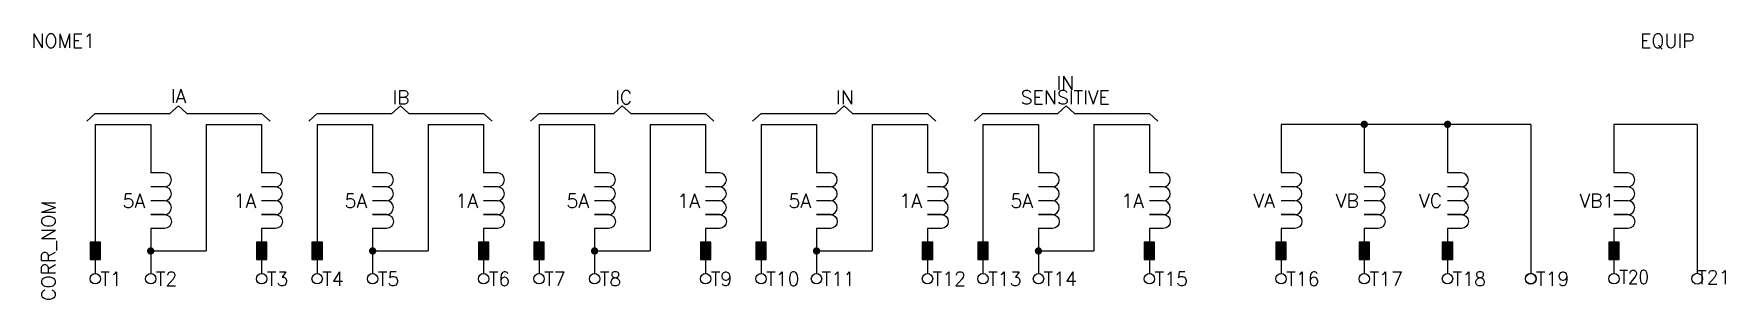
# Model space of a CAD drawing. Extents: x 367 to 611, y 330 to 368.
import ezdxf
from ezdxf.enums import TextEntityAlignment as Align

# ---------------------------------------------------------------- set-up
doc = ezdxf.new("R2010")
doc.units = 0
doc.header["$MEASUREMENT"] = 0
doc.layers.get('0').update_dxf_attribs({"linetype": 'CONTINUOUS'})
doc.styles.add('ROMANS', font='romans')

# ---------------------------------------------------------------- blocks, each defined once
blk = doc.blocks.new('RETANG')
at = {"color": 0}
blk.add_lwpolyline([(2.5, 0), (2.5, 1.5), (0, 1.5), (0, 0)], close=True, dxfattribs=at)
blk.add_solid([(0, 0), (0, 1.5), (2.5, 0), (2.5, 1.5)], dxfattribs=at)
blk = doc.blocks.new('BORN2')
at = {"const_width": 1}
blk.add_lwpolyline([(-0.5, 0, 1), (0.5, 0, 1)], format="xyb", close=True, dxfattribs=at)

msp = doc.modelspace()

# ---------------------------------------------------------------- linework, layer by layer
for p, q in [((375.57, 356.33), (374.35, 355.24)), ((375.57, 356.33), (386.37, 356.33)), ((387.57, 357.45), (386.35, 356.35)), ((387.57, 357.45), (388.78, 356.35)), ((388.78, 356.35), (399.57, 356.33)), ((399.57, 356.33), (400.78, 355.24)), ((407.57, 356.33), (406.35, 355.24)), ((407.57, 356.33), (418.37, 356.33)), ((419.57, 357.45), (418.35, 356.35)), ((419.57, 357.45), (420.78, 356.35)), ((420.78, 356.35), (431.57, 356.33)), ((431.57, 356.33), (432.78, 355.24)), ((439.57, 356.33), (438.35, 355.24)), ((439.57, 356.33), (450.37, 356.33)), ((451.57, 357.45), (450.35, 356.35)), ((451.57, 357.45), (452.78, 356.35)), ((452.78, 356.35), (463.57, 356.33)), ((463.57, 356.33), (464.78, 355.24)), ((471.57, 356.33), (470.35, 355.24)), ((471.57, 356.33), (482.37, 356.33)), ((483.57, 357.45), (482.35, 356.35)), ((483.57, 357.45), (484.78, 356.35)), ((484.78, 356.35), (495.57, 356.33)), ((495.57, 356.33), (496.78, 355.24)), ((503.57, 356.33), (502.35, 355.24)), ((503.57, 356.33), (514.37, 356.33)), ((515.57, 357.45), (514.35, 356.35)), ((515.57, 357.45), (516.78, 356.35)), ((516.78, 356.35), (527.57, 356.33)), ((527.57, 356.33), (528.78, 355.24)), ((385.57, 347.79), (383.57, 347.79)), ((401.57, 347.79), (399.57, 347.79)), ((417.57, 347.79), (415.57, 347.79)), ((433.57, 347.79), (431.57, 347.79)), ((449.57, 347.79), (447.57, 347.79)), ((465.57, 347.79), (463.57, 347.79)), ((481.57, 347.79), (479.57, 347.79)), ((497.57, 347.79), (495.57, 347.79)), ((513.57, 347.79), (511.57, 347.79)), ((529.57, 347.79), (527.57, 347.79)), ((548.55, 347.79), (546.55, 347.79)), ((560.55, 347.79), (558.55, 347.79)), ((572.55, 347.79), (570.55, 347.79)), ((596.55, 347.79), (594.55, 347.79)), ((385.57, 345.79), (383.57, 345.79)), ((401.57, 345.79), (399.57, 345.79)), ((417.57, 345.79), (415.57, 345.79)), ((433.57, 345.79), (431.57, 345.79)), ((449.57, 345.79), (447.57, 345.79)), ((465.57, 345.79), (463.57, 345.79)), ((481.57, 345.79), (479.57, 345.79)), ((497.57, 345.79), (495.57, 345.79)), ((513.57, 345.79), (511.57, 345.79)), ((529.57, 345.79), (527.57, 345.79)), ((548.55, 345.79), (546.55, 345.79)), ((560.55, 345.79), (558.55, 345.79)), ((572.55, 345.79), (570.55, 345.79)), ((596.55, 345.79), (594.55, 345.79)), ((385.57, 343.79), (383.57, 343.79)), ((385.57, 343.79), (383.57, 343.79)), ((383.57, 341.79), (385.57, 341.79)), ((385.57, 341.79), (383.57, 341.79)), ((401.57, 343.79), (399.57, 343.79)), ((401.57, 343.79), (399.57, 343.79)), ((401.57, 341.79), (399.57, 341.79)), ((399.57, 341.79), (401.57, 341.79)), ((417.57, 343.79), (415.57, 343.79)), ((417.57, 343.79), (415.57, 343.79)), ((415.57, 341.79), (417.57, 341.79)), ((417.57, 341.79), (415.57, 341.79)), ((433.57, 343.79), (431.57, 343.79)), ((433.57, 343.79), (431.57, 343.79)), ((431.57, 341.79), (433.57, 341.79)), ((433.57, 341.79), (431.57, 341.79)), ((449.57, 343.79), (447.57, 343.79)), ((449.57, 343.79), (447.57, 343.79)), ((447.57, 341.79), (449.57, 341.79)), ((449.57, 341.79), (447.57, 341.79)), ((465.57, 343.79), (463.57, 343.79)), ((465.57, 343.79), (463.57, 343.79)), ((463.57, 341.79), (465.57, 341.79)), ((465.57, 341.79), (463.57, 341.79)), ((481.57, 343.79), (479.57, 343.79)), ((481.57, 343.79), (479.57, 343.79)), ((479.57, 341.79), (481.57, 341.79)), ((481.57, 341.79), (479.57, 341.79)), ((497.57, 343.79), (495.57, 343.79)), ((497.57, 343.79), (495.57, 343.79)), ((495.57, 341.79), (497.57, 341.79)), ((497.57, 341.79), (495.57, 341.79)), ((513.57, 343.79), (511.57, 343.79)), ((513.57, 343.79), (511.57, 343.79)), ((511.57, 341.79), (513.57, 341.79)), ((513.57, 341.79), (511.57, 341.79)), ((529.57, 343.79), (527.57, 343.79)), ((529.57, 343.79), (527.57, 343.79)), ((527.57, 341.79), (529.57, 341.79)), ((529.57, 341.79), (527.57, 341.79)), ((548.55, 343.79), (546.55, 343.79)), ((548.55, 343.79), (546.55, 343.79)), ((548.55, 341.79), (546.55, 341.79)), ((546.55, 341.79), (548.55, 341.79)), ((560.55, 343.79), (558.55, 343.79)), ((560.55, 343.79), (558.55, 343.79)), ((560.55, 341.79), (558.55, 341.79)), ((558.55, 341.79), (560.55, 341.79)), ((572.55, 343.79), (570.55, 343.79)), ((572.55, 343.79), (570.55, 343.79)), ((572.55, 341.79), (570.55, 341.79)), ((570.55, 341.79), (572.55, 341.79)), ((596.55, 343.79), (594.55, 343.79)), ((596.55, 343.79), (594.55, 343.79)), ((596.55, 341.79), (594.55, 341.79)), ((594.55, 341.79), (596.55, 341.79)), ((385.57, 339.79), (383.57, 339.79)), ((401.57, 339.79), (399.57, 339.79)), ((417.57, 339.79), (415.57, 339.79)), ((433.57, 339.79), (431.57, 339.79)), ((449.57, 339.79), (447.57, 339.79)), ((465.57, 339.79), (463.57, 339.79)), ((481.57, 339.79), (479.57, 339.79)), ((497.57, 339.79), (495.57, 339.79)), ((513.57, 339.79), (511.57, 339.79)), ((529.57, 339.79), (527.57, 339.79)), ((548.55, 339.79), (546.55, 339.79)), ((560.55, 339.79), (558.55, 339.79)), ((572.55, 339.79), (570.55, 339.79)), ((596.55, 339.79), (594.55, 339.79))]:
    msp.add_line(p, q)
at = {"color": 0}
for p, q in [((375.57, 354.79), (375.57, 333.29)), ((375.57, 354.79), (383.57, 354.79)), ((383.57, 354.79), (383.57, 347.79)), ((391.57, 354.79), (399.57, 354.79)), ((391.57, 354.79), (391.57, 336.54)), ((399.57, 354.79), (399.57, 347.79)), ((407.57, 354.79), (407.57, 333.29)), ((407.57, 354.79), (415.57, 354.79)), ((415.57, 354.79), (415.57, 347.79)), ((423.57, 354.79), (423.57, 336.54)), ((423.57, 354.79), (431.57, 354.79)), ((431.57, 354.79), (431.57, 347.79)), ((439.57, 354.79), (439.57, 333.29)), ((439.57, 354.79), (447.57, 354.79)), ((447.57, 354.79), (447.57, 347.79)), ((455.57, 354.79), (455.57, 336.54)), ((455.57, 354.79), (463.57, 354.79)), ((463.57, 354.79), (463.57, 347.79)), ((471.57, 354.79), (471.57, 333.29)), ((471.57, 354.79), (479.57, 354.79)), ((479.57, 354.79), (479.57, 347.79)), ((487.57, 354.79), (487.57, 336.54)), ((487.57, 354.79), (495.57, 354.79)), ((495.57, 354.79), (495.57, 347.79)), ((503.57, 354.79), (503.57, 333.29)), ((503.57, 354.79), (511.57, 354.79)), ((511.57, 354.79), (511.57, 347.79)), ((519.57, 354.79), (519.57, 336.54)), ((519.57, 354.79), (527.57, 354.79)), ((527.57, 354.79), (527.57, 347.79)), ((582.55, 354.79), (546.55, 354.79)), ((546.55, 354.79), (546.55, 347.79)), ((558.55, 354.79), (558.55, 347.79)), ((570.55, 354.79), (570.55, 347.79)), ((582.55, 354.79), (582.55, 333.29)), ((594.55, 354.79), (594.55, 347.79)), ((606.55, 354.79), (594.55, 354.79)), ((606.55, 354.79), (606.55, 347.79)), ((606.55, 347.79), (606.55, 333.29)), ((383.57, 339.79), (383.57, 333.29)), ((399.57, 339.79), (399.57, 333.29)), ((415.57, 339.79), (415.57, 333.29)), ((431.57, 339.79), (431.57, 333.29)), ((447.57, 339.79), (447.57, 333.29)), ((463.57, 339.79), (463.57, 333.29)), ((479.57, 339.79), (479.57, 333.29)), ((495.57, 339.79), (495.57, 333.29)), ((511.57, 339.79), (511.57, 333.29)), ((527.57, 339.79), (527.57, 333.29)), ((546.55, 339.79), (546.55, 333.29)), ((558.55, 339.79), (558.55, 333.29)), ((570.55, 339.79), (570.55, 333.29)), ((594.55, 339.79), (594.55, 333.29))]:
    msp.add_line(p, q, dxfattribs=at)
at = {"color": 7}
for p, q in [((383.57, 336.54), (391.57, 336.54)), ((415.57, 336.54), (423.57, 336.54)), ((447.57, 336.54), (455.57, 336.54)), ((479.57, 336.54), (487.57, 336.54)), ((511.57, 336.54), (519.57, 336.54))]:
    msp.add_line(p, q, dxfattribs=at)
for points in [[(385.57, 345.79, 1), (385.57, 347.79), (383.57, 347.79)], [(401.57, 345.79, 1), (401.57, 347.79), (399.57, 347.79)], [(417.57, 345.79, 1), (417.57, 347.79), (415.57, 347.79)], [(433.57, 345.79, 1), (433.57, 347.79), (431.57, 347.79)], [(449.57, 345.79, 1), (449.57, 347.79), (447.57, 347.79)], [(465.57, 345.79, 1), (465.57, 347.79), (463.57, 347.79)], [(481.57, 345.79, 1), (481.57, 347.79), (479.57, 347.79)], [(497.57, 345.79, 1), (497.57, 347.79), (495.57, 347.79)], [(513.57, 345.79, 1), (513.57, 347.79), (511.57, 347.79)], [(529.57, 345.79, 1), (529.57, 347.79), (527.57, 347.79)], [(548.55, 345.79, 1), (548.55, 347.79), (546.55, 347.79)], [(560.55, 345.79, 1), (560.55, 347.79), (558.55, 347.79)], [(572.55, 345.79, 1), (572.55, 347.79), (570.55, 347.79)], [(596.55, 345.79, 1), (596.55, 347.79), (594.55, 347.79)], [(385.57, 343.79, 1), (385.57, 345.79), (383.57, 345.79)], [(401.57, 343.79, 1), (401.57, 345.79), (399.57, 345.79)], [(417.57, 343.79, 1), (417.57, 345.79), (415.57, 345.79)], [(433.57, 343.79, 1), (433.57, 345.79), (431.57, 345.79)], [(449.57, 343.79, 1), (449.57, 345.79), (447.57, 345.79)], [(465.57, 343.79, 1), (465.57, 345.79), (463.57, 345.79)], [(481.57, 343.79, 1), (481.57, 345.79), (479.57, 345.79)], [(497.57, 343.79, 1), (497.57, 345.79), (495.57, 345.79)], [(513.57, 343.79, 1), (513.57, 345.79), (511.57, 345.79)], [(529.57, 343.79, 1), (529.57, 345.79), (527.57, 345.79)], [(548.55, 343.79, 1), (548.55, 345.79), (546.55, 345.79)], [(560.55, 343.79, 1), (560.55, 345.79), (558.55, 345.79)], [(572.55, 343.79, 1), (572.55, 345.79), (570.55, 345.79)], [(596.55, 343.79, 1), (596.55, 345.79), (594.55, 345.79)], [(385.57, 341.79, -1), (385.57, 339.79), (383.57, 339.79)], [(401.57, 341.79, -1), (401.57, 339.79), (399.57, 339.79)], [(417.57, 341.79, -1), (417.57, 339.79), (415.57, 339.79)], [(433.57, 341.79, -1), (433.57, 339.79), (431.57, 339.79)], [(449.57, 341.79, -1), (449.57, 339.79), (447.57, 339.79)], [(465.57, 341.79, -1), (465.57, 339.79), (463.57, 339.79)], [(481.57, 341.79, -1), (481.57, 339.79), (479.57, 339.79)], [(497.57, 341.79, -1), (497.57, 339.79), (495.57, 339.79)], [(513.57, 341.79, -1), (513.57, 339.79), (511.57, 339.79)], [(529.57, 341.79, -1), (529.57, 339.79), (527.57, 339.79)], [(548.55, 341.79, -1), (548.55, 339.79), (546.55, 339.79)], [(560.55, 341.79, -1), (560.55, 339.79), (558.55, 339.79)], [(572.55, 341.79, -1), (572.55, 339.79), (570.55, 339.79)], [(596.55, 341.79, -1), (596.55, 339.79), (594.55, 339.79)]]:
    msp.add_lwpolyline(points, format="xyb")
at = {"color": 0}
for centre in [(375.57, 332.54), (383.57, 332.54), (399.57, 332.54), (407.57, 332.54), (415.57, 332.54), (431.57, 332.54), (439.57, 332.54), (447.57, 332.54), (463.57, 332.54), (471.57, 332.54), (479.57, 332.54), (495.57, 332.54), (503.57, 332.54), (511.57, 332.54), (527.57, 332.54), (546.55, 332.54), (558.55, 332.54), (570.55, 332.54), (582.55, 332.54)]:
    msp.add_circle(centre, 0.75, dxfattribs=at)
for centre, radius in [((582.55, 332.54), 0.782), ((594.55, 332.54), 0.75), ((606.55, 332.54), 0.782)]:
    msp.add_circle(centre, radius)
for centre in [(385.57, 342.79), (401.57, 342.79), (417.57, 342.79), (433.57, 342.79), (449.57, 342.79), (465.57, 342.79), (481.57, 342.79), (497.57, 342.79), (513.57, 342.79), (529.57, 342.79), (548.55, 342.79), (560.55, 342.79), (572.55, 342.79), (596.55, 342.79)]:
    msp.add_arc(centre, 1, 270, 90)

# ---------------------------------------------------------------- block references
at = {"color": 7, "xscale": 0.52800000000002, "yscale": 0.52800000000002, "zscale": 0.52800000000002}
for p in [(558.55, 354.79), (570.55, 354.79), (383.57, 336.54), (415.57, 336.54), (447.57, 336.54), (479.57, 336.54), (511.57, 336.54)]:
    msp.add_blockref('BORN2', p, dxfattribs=at)
at = {"rotation": 270}
for p in [(374.82, 337.79), (398.82, 337.79), (406.82, 337.79), (430.82, 337.79), (438.82, 337.79), (462.82, 337.79), (470.82, 337.79), (494.82, 337.79), (502.82, 337.79), (526.82, 337.79), (545.8, 337.79), (557.8, 337.79), (569.8, 337.79), (593.8, 337.79)]:
    msp.add_blockref('RETANG', p, dxfattribs=at)

# ---------------------------------------------------------------- texts
at = {"style": 'ROMANS'}
for s, p in [('IN', (515.43, 360.75)), ('IA', (387.57, 358.87)), ('IB', (419.65, 358.68)), ('IC', (451.77, 358.68)), ('IN', (483.65, 358.68)), ('SENSITIVE', (515.43, 358.68)), ('5A', (381.15, 343.77)), ('1A', (397.14, 343.77)), ('5A', (413.15, 343.77)), ('1A', (429.14, 343.77)), ('5A', (445.15, 343.77)), ('1A', (461.14, 343.77)), ('5A', (477.15, 343.77)), ('1A', (493.14, 343.77)), ('5A', (509.15, 343.77)), ('1A', (525.14, 343.77)), ('VA', (544.1, 343.79)), ('VB', (556.1, 343.79)), ('VC', (568.1, 343.79)), ('VB1', (592.1, 343.79))]:
    msp.add_text(s, height=2, dxfattribs=at).set_placement(p, align=Align.MIDDLE_CENTER)
at = {"lineweight": -3, "style": 'ROMANS'}
msp.add_attdef('NOME1', text='', height=2, dxfattribs=at).set_placement((370.96, 366.83), align=Align.MIDDLE_CENTER)
msp.add_attdef('EQUIP', text='', height=2, dxfattribs=at).set_placement((606.19, 366.83), align=Align.MIDDLE_RIGHT)
msp.add_attdef('CORR_NOM', text='', height=2, rotation=90, dxfattribs=at).set_placement((368.85, 329.34), align=Align.MIDDLE_LEFT)
for tag, p in [('T1', (376.32, 332.54)), ('T2', (384.32, 332.54)), ('T3', (400.32, 332.54)), ('T4', (408.32, 332.54)), ('T5', (416.32, 332.54)), ('T6', (432.32, 332.54)), ('T7', (440.32, 332.54)), ('T8', (448.32, 332.54)), ('T9', (464.32, 332.54)), ('T10', (472.32, 332.54)), ('T11', (480.32, 332.54)), ('T12', (496.32, 332.54)), ('T13', (504.32, 332.54)), ('T14', (512.32, 332.54)), ('T15', (528.32, 332.54)), ('T16', (547.3, 332.54)), ('T17', (559.3, 332.54)), ('T18', (571.3, 332.54)), ('T19', (583.3, 332.54))]:
    msp.add_attdef(tag, text='', height=2, dxfattribs=at).set_placement(p, align=Align.MIDDLE_LEFT)
at = {"style": 'ROMANS', "width": 0.844318}
msp.add_attdef('T20', text='', height=2, dxfattribs=at).set_placement((595.34, 331.79), (599.6, 331.79), align=Align.FIT)
at = {"style": 'ROMANS'}
msp.add_attdef('T21', (606.55, 331.75), '', height=2, dxfattribs=at)

doc.saveas('drawing.dxf')
